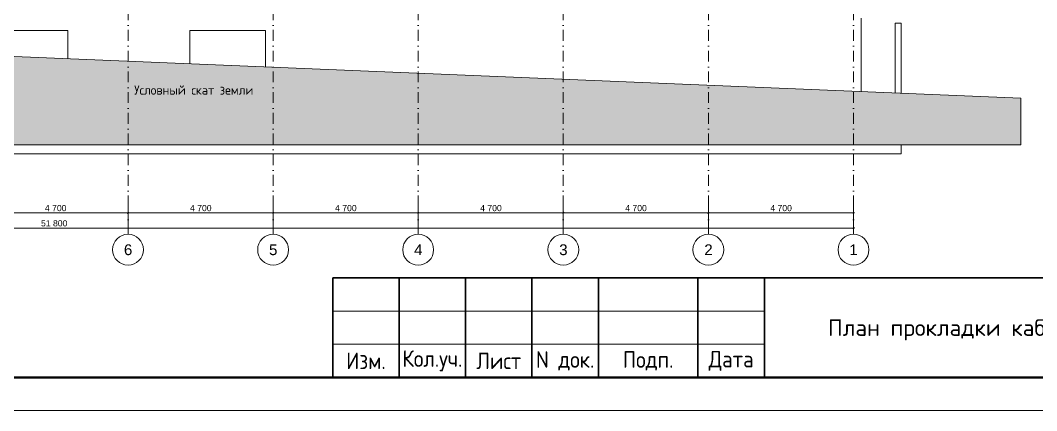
# Model space of a CAD drawing. Header units: millimetres. Extents: x 1499747 to 4230374, y -28481 to 441852.
# Drawn here: x 2723872 to 2756797, y 146575 to 159211 of the extents above; entities that cross this region are included whole.
import ezdxf
from ezdxf.enums import TextEntityAlignment as Align
from ezdxf.xclip import XClip

# ---------------------------------------------------------------- set-up
doc = ezdxf.new("R2010")
doc.units = ezdxf.units.MM
doc.header["$MEASUREMENT"] = 0
doc.header["$XCLIPFRAME"] = 0
doc.linetypes.add('Штрихпунктирная', pattern=[670.277762, 352.777767, -176.388884, 0, -141.111112])
for name, color, linetype, lineweight in [('1 Фасад_42_Аннотация - Текст_Ном._пера__1_Ном._пера__7', 7, 'Continuous', 18), ('1 Фасад_42_Конструктив - Колонны_Ном._пера__8_Ном._пера__12', 12, 'Continuous', 18), ('1 Фасад_42_Конструктив - Перекрытия_Ном._пера__89_Ном._пера__111', 111, 'Continuous', 18), ('1 Фасад_42_Конструктив - Стены Несущие_Ном._пера__87_Ном._пера__251', 250, 'Continuous', 18), ('1 Фасад_42_Местность - Рельеф_Ном._пера__21_Ном._пера__7', 7, 'Continuous', 18), ('1 Фасад_42_Местность - Рельеф_Ном._пера__7', 7, 'Continuous', 18), ('1 Фасад_42_Размер - Общий_Ном._пера__1_Ном._пера__7', 7, 'Continuous', 18), ('1 Фасад_42_Элемент Модели - Оси_Ном._пера__2_Ном._пера__8', 8, 'Continuous', 18), ('Кабель 2х6 mm', 150, 'Continuous', 30)]:
    doc.layers.add(name, color=color, linetype=linetype, lineweight=lineweight)
doc.styles.add('СГЕНЕРИР_СТИЛЬ_2', font='arial.ttf')
doc.styles.add('СГЕНЕРИР_СТИЛЬ_6', font='')
doc.styles.add('СПДС', font='isocpeur.ttf', dxfattribs={"width": 0.9})
doc.styles.get('СГЕНЕРИР_СТИЛЬ_6').set_extended_font_data('GOST Common')

# ---------------------------------------------------------------- blocks, each defined once
blk = doc.blocks.new('Чертеж_5_42', base_point=(1557140, 9891))
at = {"layer": '1 Фасад_42_Местность - Рельеф_Ном._пера__7', "linetype": 'Continuous', "true_color": 0x939598}
blk.add_hatch(color=252, dxfattribs=at).paths.add_polyline_path([(1502340, 9783), (1502340, 5791), (1562566, 5791), (1562566, 7297)])
at = {"layer": '1 Фасад_42_Конструктив - Колонны_Ном._пера__8_Ном._пера__12', "color": 252, "linetype": 'Continuous', "true_color": 0x939598}
blk.add_line((1557390, 7510), (1557390, 9891), dxfattribs=at)
at = {"layer": '1 Фасад_42_Конструктив - Перекрытия_Ном._пера__89_Ном._пера__111', "linetype": 'Continuous'}
for p, q in [((1558690, 5491), (1558690, 5791)), ((1523990, 5491), (1558690, 5491))]:
    blk.add_line(p, q, dxfattribs=at)
at = {"layer": '1 Фасад_42_Конструктив - Стены Несущие_Ном._пера__87_Ном._пера__251', "color": 252, "linetype": 'Continuous', "true_color": 0x939598}
for p, q in [((1558490, 9731), (1558690, 9731)), ((1558490, 7465), (1558490, 9731)), ((1558690, 9731), (1558690, 7457)), ((1531690, 9491), (1528990, 9491)), ((1531690, 8571), (1531690, 9491)), ((1531690, 9491), (1531690, 8571)), ((1535640, 9491), (1535640, 8408)), ((1538090, 9491), (1535640, 9491)), ((1538090, 8307), (1538090, 9491))]:
    blk.add_line(p, q, dxfattribs=at)
at = {"layer": '1 Фасад_42_Местность - Рельеф_Ном._пера__21_Ном._пера__7', "color": 252, "linetype": 'Continuous', "true_color": 0x939598}
for p, q in [((1502340, 9783), (1562566, 7297)), ((1562566, 5791), (1562566, 7297)), ((1562566, 5791), (1502340, 5791))]:
    blk.add_line(p, q, dxfattribs=at)
at = {"layer": '1 Фасад_42_Размер - Общий_Ном._пера__1_Ном._пера__7', "color": 252, "linetype": 'Continuous', "true_color": 0x939598}
for p, q in [((1533640, 3191), (1533640, 3632)), ((1533640, 3191), (1533640, 3632)), ((1538340, 3191), (1538340, 3632)), ((1538340, 3191), (1538340, 3632)), ((1543040, 3191), (1543040, 3632)), ((1543040, 3191), (1543040, 3632)), ((1547740, 3191), (1547740, 3632)), ((1547740, 3191), (1547740, 3632)), ((1552440, 3191), (1552440, 3632)), ((1552440, 3191), (1552440, 3632)), ((1557140, 3191), (1557140, 3632)), ((1528940, 3585), (1533640, 3585)), ((1533665, 3610), (1533615, 3560)), ((1533665, 3610), (1533615, 3560)), ((1533640, 3585), (1538340, 3585)), ((1538365, 3610), (1538315, 3560)), ((1538365, 3610), (1538315, 3560)), ((1538340, 3585), (1543040, 3585)), ((1543065, 3610), (1543015, 3560)), ((1543065, 3610), (1543015, 3560)), ((1543040, 3585), (1547740, 3585)), ((1547765, 3610), (1547715, 3560)), ((1547765, 3610), (1547715, 3560)), ((1547740, 3585), (1552440, 3585)), ((1552465, 3610), (1552415, 3560)), ((1552465, 3610), (1552415, 3560)), ((1552440, 3585), (1557140, 3585)), ((1557115, 3560), (1557165, 3610)), ((1557140, 3585), (1557178, 3585)), ((1505340, 3092), (1557140, 3092)), ((1557115, 3067), (1557165, 3117)), ((1557140, 3045), (1557140, 3139)), ((1557140, 3092), (1557178, 3092))]:
    blk.add_line(p, q, dxfattribs=at)
at = {"layer": '1 Фасад_42_Элемент Модели - Оси_Ном._пера__2_Ном._пера__8', "linetype": 'Штрихпунктирная'}
for p, q in [((1533640, 18891), (1533640, 3891)), ((1538340, 18891), (1538340, 3891)), ((1543040, 18891), (1543040, 3891)), ((1547740, 18891), (1547740, 3891)), ((1552440, 18891), (1552440, 3891)), ((1557140, 18891), (1557140, 3891)), ((1533640, 3891), (1533640, 2891)), ((1538340, 3891), (1538340, 2891)), ((1543040, 3891), (1543040, 2891)), ((1547740, 3891), (1547740, 2891)), ((1552440, 3891), (1552440, 2891)), ((1557140, 3891), (1557140, 2891))]:
    blk.add_line(p, q, dxfattribs=at)
at = {"layer": '1 Фасад_42_Элемент Модели - Оси_Ном._пера__2_Ном._пера__8', "linetype": 'Continuous'}
for p, q in [((1533640, 3891), (1533641, 3891)), ((1533640, 3891), (1533641, 3891)), ((1538340, 3891), (1538341, 3891)), ((1538340, 3891), (1538341, 3891)), ((1543040, 3891), (1543041, 3891)), ((1543040, 3891), (1543041, 3891)), ((1547740, 3891), (1547741, 3891)), ((1547740, 3891), (1547741, 3891)), ((1552440, 3891), (1552441, 3891)), ((1552440, 3891), (1552441, 3891)), ((1557140, 3891), (1557141, 3891)), ((1557140, 3891), (1557141, 3891))]:
    blk.add_line(p, q, dxfattribs=at)
for centre in [(1533640, 2391), (1538340, 2391), (1543040, 2391), (1547740, 2391), (1552440, 2391), (1557140, 2391)]:
    blk.add_circle(centre, 500, dxfattribs=at)
at = {"layer": '1 Фасад_42_Аннотация - Текст_Ном._пера__1_Ном._пера__7', "color": 252, "linetype": 'Continuous', "true_color": 0x939598, "insert": (1535769, 7711), "char_height": 300, "attachment_point": 2, "style": 'СГЕНЕРИР_СТИЛЬ_6'}
blk.add_mtext('\\A1;{\\pqc;\\fGOST Common|b0|i0|c204|p0;\\W1.000000;Условный скат земли}', dxfattribs=at)
at = {"layer": '1 Фасад_42_Размер - Общий_Ном._пера__1_Ном._пера__7', "color": 252, "linetype": 'Continuous', "true_color": 0x939598, "char_height": 200, "attachment_point": 7, "style": 'СГЕНЕРИР_СТИЛЬ_2'}
for s, insert in [('\\A1;{\\pql;\\fArial|b0|i0|c204|p0;\\W1.000000;4\xa0700}', (1530947, 3637)), ('\\A1;{\\pql;\\fArial|b0|i0|c204|p0;\\W1.000000;4\xa0700}', (1535647, 3637)), ('\\A1;{\\pql;\\fArial|b0|i0|c204|p0;\\W1.000000;4\xa0700}', (1540347, 3637)), ('\\A1;{\\pql;\\fArial|b0|i0|c204|p0;\\W1.000000;4\xa0700}', (1545047, 3637)), ('\\A1;{\\pql;\\fArial|b0|i0|c204|p0;\\W1.000000;4\xa0700}', (1549747, 3637)), ('\\A1;{\\pql;\\fArial|b0|i0|c204|p0;\\W1.000000;4\xa0700}', (1554447, 3637)), ('\\A1;{\\pql;\\fArial|b0|i0|c204|p0;\\W1.000000;51\xa0800}', (1530821, 3144))]:
    blk.add_mtext(s, dxfattribs=dict(at, insert=insert))
at = {"layer": '1 Фасад_42_Элемент Модели - Оси_Ном._пера__2_Ном._пера__8', "linetype": 'Continuous', "char_height": 350, "attachment_point": 1, "style": 'СГЕНЕРИР_СТИЛЬ_2'}
for s, insert in [('\\A1;{\\pql;\\fArial|b0|i0|c204|p0;\\W1.000000;6}', (1533507, 2566)), ('\\A1;{\\pql;\\fArial|b0|i0|c204|p0;\\W1.000000;5}', (1538207, 2566)), ('\\A1;{\\pql;\\fArial|b0|i0|c204|p0;\\W1.000000;4}', (1542907, 2566)), ('\\A1;{\\pql;\\fArial|b0|i0|c204|p0;\\W1.000000;3}', (1547607, 2566)), ('\\A1;{\\pql;\\fArial|b0|i0|c204|p0;\\W1.000000;2}', (1552307, 2566)), ('\\A1;{\\pql;\\fArial|b0|i0|c204|p0;\\W1.000000;1}', (1557007, 2566))]:
    blk.add_mtext(s, dxfattribs=dict(at, insert=insert))
blk = doc.blocks.new('*U32')
at = {"lineweight": 0}
blk.add_lwpolyline([(-415, -5), (5, -5), (5, 292), (-415, 292)], close=True, dxfattribs=at)
at = {"color": 0, "linetype": 'Continuous', "lineweight": 50}
blk.add_lwpolyline([(-395, 287), (0, 287), (0, 0), (-395, 0)], close=True, dxfattribs=at)
at = {"lineweight": 35}
for points in [[(-120, 15), (-185, 15)], [(-185, 15), (-185, 0)], [(-175, 15), (-175, 0)], [(-165, 15), (-165, 0)], [(-155, 15), (-155, 0)], [(-145, 15), (-145, 0)], [(-130, 15), (-130, 0)], [(-120, 15), (0, 15)], [(-120, 15), (-120, 0)]]:
    blk.add_lwpolyline(points, dxfattribs=at)
at = {"lineweight": 18}
for points in [[(-185, 10), (-120, 10)], [(-185, 5), (-120, 5)]]:
    blk.add_lwpolyline(points, dxfattribs=at)
at = {"lineweight": -2, "char_height": 2.5, "attachment_point": 5, "style": 'СПДС'}
for s, insert, width in [('Изм.', (-180, 2.5), 10), ('Кол.уч.', (-170, 2.5), 10), ('Лист', (-160, 2.5), 10), ('N док.', (-150, 2.5), 10), ('Подп.', (-137.5, 2.5), 15), ('Дата', (-125, 2.5), 10)]:
    blk.add_mtext(s, dxfattribs=dict(at, insert=insert, width=width))
at = {"style": 'СПДС'}
for tag, p in [('ШИФР_ПРОЕКТА_ЛИСТ2', (-65, 7.5)), ('ЛИСТ_второй', (-5, 5))]:
    blk.add_attdef(tag, text='', height=2.5, dxfattribs=at).set_placement(p, align=Align.MIDDLE_CENTER)

msp = doc.modelspace()

# ---------------------------------------------------------------- block references
at = {"layer": 'Кабель 2х6 mm', "lineweight": 35}
ref = msp.add_blockref('Чертеж_5_42', (2750861.57013, 159284.39347), dxfattribs=at)
XClip(ref).set_block_clipping_path([(1496000, -1299.0576434789), (1580000, 60181.6414690267)])

# ---------------------------------------------------------------- next in the draw order: block references
at = {"lineweight": 0}
ref = msp.add_blockref('*U32', (2773783.62273, 147650.01313), dxfattribs=dict(at, xscale=215.0767254341117, yscale=215.0767254341117, zscale=215.0767254341117))
ref.add_attrib('ШИФР_ПРОЕКТА_ЛИСТ2', 'План прокладки кабельных линий фасадного освещения', dxfattribs={"height": 537.6918136, "style": 'СПДС'}).set_placement((2759803.63557, 149263.08858), align=Align.MIDDLE_CENTER)

doc.saveas('drawing.dxf')
